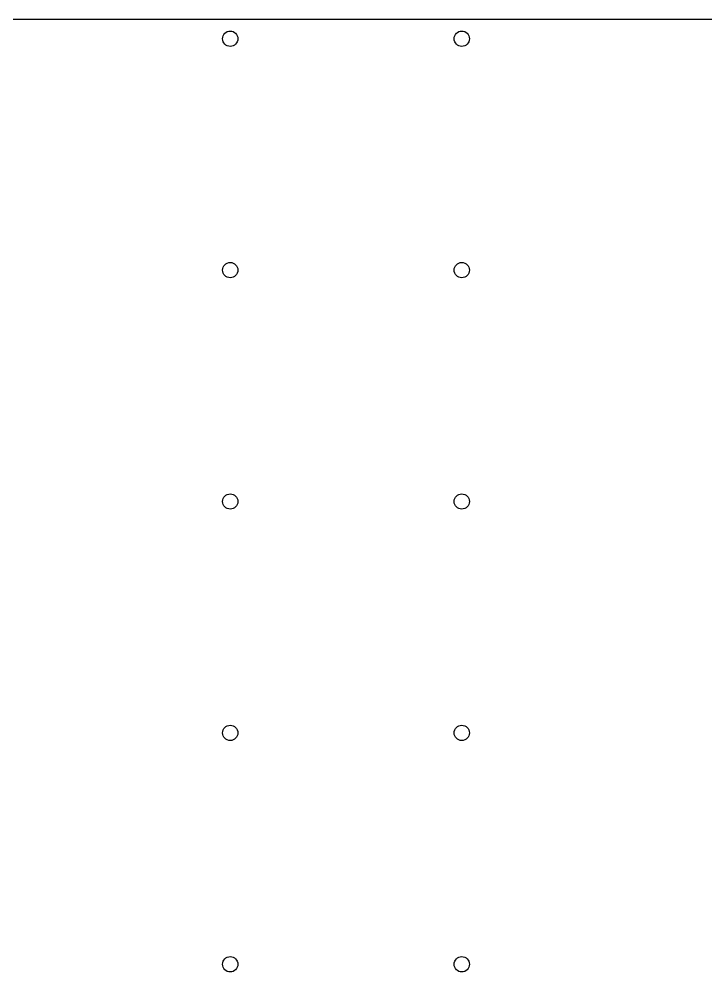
# Model space of a CAD drawing. Extents: x 2.38 to 6.32, y -6.47 to -4.51.
# Drawn here: x 3.797 to 4.381, y -5.321 to -4.511 of the extents above; entities that cross this region are included whole.
import ezdxf

# ---------------------------------------------------------------- set-up
doc = ezdxf.new("R2010")
doc.units = 0
doc.header["$MEASUREMENT"] = 0
doc.layers.add('BLACK', color=7, linetype='CONTINUOUS')

msp = doc.modelspace()

# ---------------------------------------------------------------- linework, layer by layer
at = {"layer": 'BLACK', "linetype": 'CONTINUOUS'}
msp.add_line((2.97573, -4.51085), (6.1014, -4.51085), dxfattribs=at)
at = {"layer": 'BLACK'}
for centre in [(3.97638, -4.52756), (4.17323, -4.52756), (3.97638, -4.72441), (4.17323, -4.72441), (3.97638, -4.92126), (4.17323, -4.92126), (3.97638, -5.11811), (4.17323, -5.11811), (3.97638, -5.31496), (4.17323, -5.31496)]:
    msp.add_circle(centre, 0.0065, dxfattribs=at)

doc.saveas('drawing.dxf')
